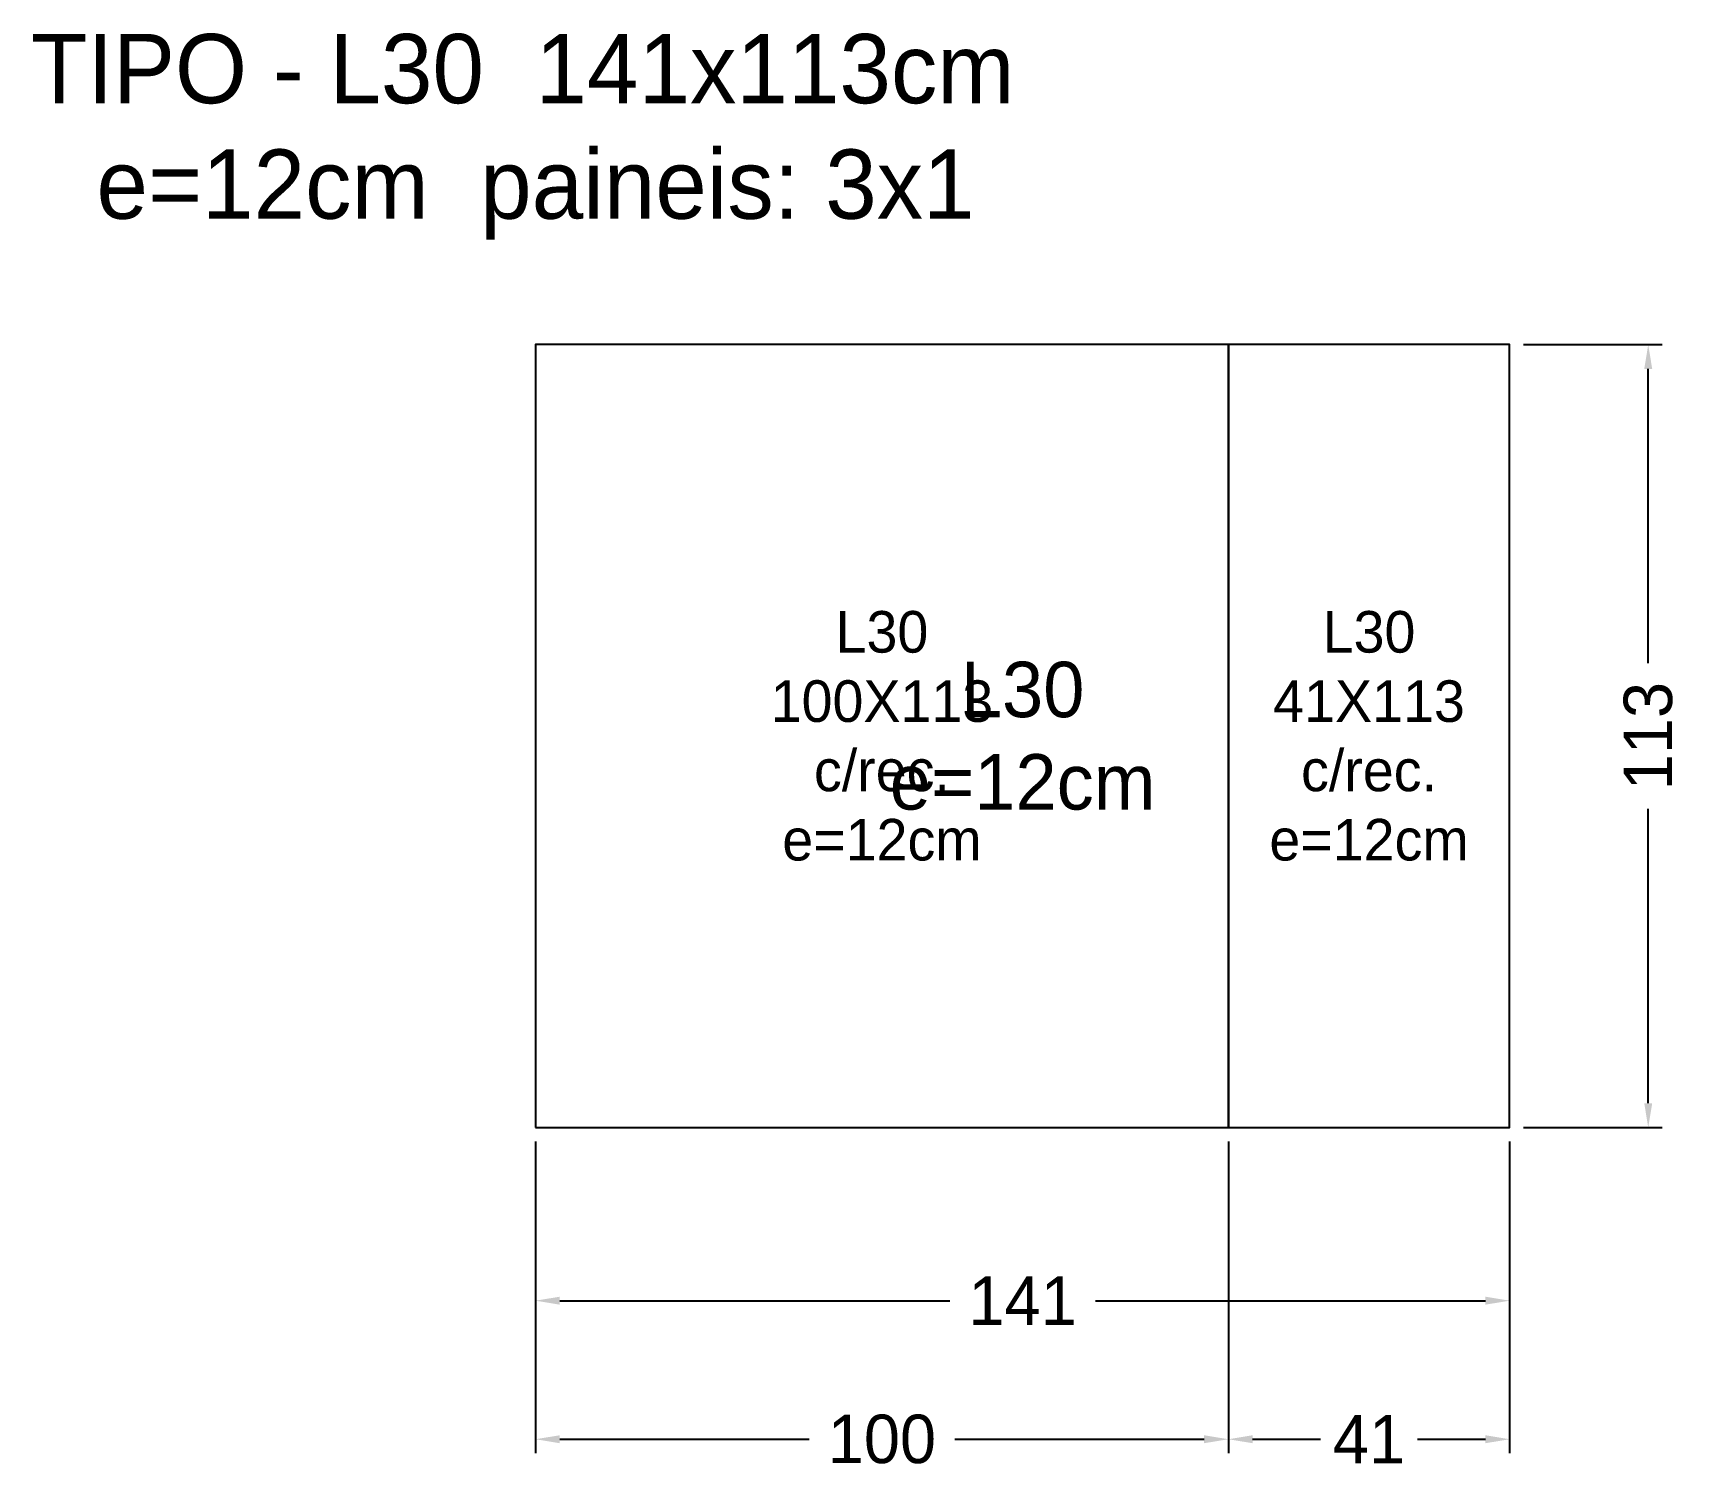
# Model space of a CAD drawing. Header units: metres. Extents: x -73 to 165, y -50 to 158.
import ezdxf

# ---------------------------------------------------------------- set-up
doc = ezdxf.new("R2010")
doc.units = ezdxf.units.M
for name, color, linetype in [('AUX00', 2, 'Continuous'), ('Contorno', 7, 'Continuous'), ('COTA', 3, 'Continuous'), ('NOMENCLATURA', 2, 'Continuous'), ('Paineis', 3, 'Continuous'), ('Texto Secao', 2, 'Continuous')]:
    doc.layers.add(name, color=color, linetype=linetype)
doc.dimstyles.new('COTA_LJ', dxfattribs={"dimtxt": 7, "dimasz": 3.5, "dimexe": 2, "dimexo": 2, "dimgap": 1.5, "dimtad": 1, "dimdec": 1, "dimcen": 2.5, "dimclrd": 3, "dimclre": 3, "dimclrt": 3, "dimazin": 3, "dimtfac": 1, "dimtmove": 0, "dimatfit": 3})

# ---------------------------------------------------------------- blocks, each defined once
blk = doc.blocks.new('_CLOSEDFILLED')
at = {"color": 0, "linetype": 'BYBLOCK'}
blk.add_solid([(-1, 0.164), (0, 0), (-1, -0.164)], dxfattribs=at)
blk = doc.blocks.new('*D1')
at = {"color": 3}
for p, q in [((0, -2), (0, -27)), ((140.6, -2), (140.6, -27)), ((3.5, -25), (59.8, -25)), ((80.8, -25), (137.1, -25))]:
    blk.add_line(p, q, dxfattribs=at)
at = {"layer": 'Defpoints'}
for p in [(0, 0), (140.6, 0), (0, -25)]:
    blk.add_point(p, dxfattribs=at)
at = {"layer": 'COTA', "color": 3, "xscale": 3.5, "yscale": 3.5, "rotation": 180}
blk.add_blockref('_CLOSEDFILLED', (0, -25), dxfattribs=at)
at = {"layer": 'COTA', "color": 3, "xscale": 3.5, "yscale": 3.5}
blk.add_blockref('_CLOSEDFILLED', (140.6, -25), dxfattribs=at)
at = {"layer": 'COTA', "color": 3, "insert": (70.3, -25), "char_height": 7, "attachment_point": 5}
blk.add_mtext('141', dxfattribs=at)
blk = doc.blocks.new('*D2')
at = {"color": 3}
for p, q in [((142.6, 113), (162.6, 113)), ((160.6, 67), (160.6, 109.5)), ((160.6, 3.5), (160.6, 46)), ((142.6, 0), (162.6, 0))]:
    blk.add_line(p, q, dxfattribs=at)
at = {"layer": 'Defpoints'}
for p in [(140.6, 113), (140.6, 0), (160.6, 0)]:
    blk.add_point(p, dxfattribs=at)
at = {"layer": 'COTA', "color": 3, "xscale": 3.5, "yscale": 3.5}
for p, rotation in [((160.6, 113), 90), ((160.6, 0), 270)]:
    blk.add_blockref('_CLOSEDFILLED', p, dxfattribs=dict(at, rotation=rotation))
at = {"layer": 'COTA', "color": 3, "insert": (160.6, 56.5), "char_height": 7, "attachment_point": 5, "rotation": 90}
blk.add_mtext('113', dxfattribs=at)
blk = doc.blocks.new('*D3')
at = {"color": 3}
for p, q in [((0, -2), (0, -47)), ((100, -2), (100, -47)), ((3.5, -45), (39.5, -45)), ((60.5, -45), (96.5, -45))]:
    blk.add_line(p, q, dxfattribs=at)
at = {"layer": 'Defpoints'}
for p in [(0, 0), (100, 0), (0, -45)]:
    blk.add_point(p, dxfattribs=at)
at = {"layer": 'COTA', "color": 3, "xscale": 3.5, "yscale": 3.5, "rotation": 180}
blk.add_blockref('_CLOSEDFILLED', (0, -45), dxfattribs=at)
at = {"layer": 'COTA', "color": 3, "xscale": 3.5, "yscale": 3.5}
blk.add_blockref('_CLOSEDFILLED', (100, -45), dxfattribs=at)
at = {"layer": 'COTA', "color": 3, "insert": (50, -45), "char_height": 7, "attachment_point": 5}
blk.add_mtext('100', dxfattribs=at)
blk = doc.blocks.new('*D4')
at = {"color": 3}
for p, q in [((100, -2), (100, -47)), ((140.6, -2), (140.6, -47)), ((103.5, -45), (113.3, -45)), ((127.3, -45), (137.1, -45))]:
    blk.add_line(p, q, dxfattribs=at)
at = {"layer": 'Defpoints'}
for p in [(100, 0), (140.6, 0), (100, -45)]:
    blk.add_point(p, dxfattribs=at)
at = {"layer": 'COTA', "color": 3, "xscale": 3.5, "yscale": 3.5, "rotation": 180}
blk.add_blockref('_CLOSEDFILLED', (100, -45), dxfattribs=at)
at = {"layer": 'COTA', "color": 3, "xscale": 3.5, "yscale": 3.5}
blk.add_blockref('_CLOSEDFILLED', (140.6, -45), dxfattribs=at)
at = {"layer": 'COTA', "color": 3, "insert": (120.3, -45), "char_height": 7, "attachment_point": 5}
blk.add_mtext('41', dxfattribs=at)

msp = doc.modelspace()

# ---------------------------------------------------------------- linework, layer by layer
at = {"layer": 'Contorno'}
msp.add_lwpolyline([(0, 0), (140.6, 0), (140.6, 113), (0, 113), (0, 0)], close=True, dxfattribs=at)
at = {"layer": 'Paineis'}
for points in [[(0, 0), (100, 0), (100, 113), (0, 113)], [(100, 0), (140.6, 0), (140.6, 113), (100, 113)]]:
    msp.add_lwpolyline(points, close=True, dxfattribs=at)

# ---------------------------------------------------------------- texts
at = {"layer": 'AUX00', "char_height": 6, "attachment_point": 5}
for s, insert, width in [('\\pxqc;L30^J100X113^Jc/rec.^Je=12cm', (50, 56.5), 100), ('\\pxqc;L30^J41X113^Jc/rec.^Je=12cm', (120.3, 56.5), 40.6)]:
    msp.add_mtext(s, dxfattribs=dict(at, insert=insert, width=width))
at = {"layer": 'NOMENCLATURA', "insert": (0, 143), "char_height": 10, "width": 160.6, "attachment_point": 5}
msp.add_mtext('TIPO - L30  141x113cm  e=12cm  paineis: 3x1', dxfattribs=at)
at = {"layer": 'Texto Secao', "insert": (70.3, 56.5), "char_height": 8, "width": 140.6, "attachment_point": 5}
msp.add_mtext('L30\\Pe=12cm', dxfattribs=at)

# ---------------------------------------------------------------- dimensions: what is measured, and where the dimension line sits
at = {"layer": 'COTA'}
dim = msp.add_linear_dim(base=(160.6, 0), p1=(140.6, 0), p2=(140.6, 113), angle=90, dimstyle='COTA_LJ', dxfattribs=at)
dim.commit()
dim.dimension.update_dxf_attribs({"geometry": '*D2', "text_midpoint": (160.6, 56.5)})
for base, p1, p2, picture, middle in [((0, -25), (0, 0), (140.6, 0), '*D1', (70.3, -25)), ((0, -45), (0, 0), (100, 0), '*D3', (50, -45)), ((100, -45), (100, 0), (140.6, 0), '*D4', (120.3, -45))]:
    dim = msp.add_linear_dim(base=base, p1=p1, p2=p2, dimstyle='COTA_LJ', dxfattribs=at)
    dim.commit()
    dim.dimension.update_dxf_attribs({"geometry": picture, "text_midpoint": middle})

doc.saveas('drawing.dxf')
